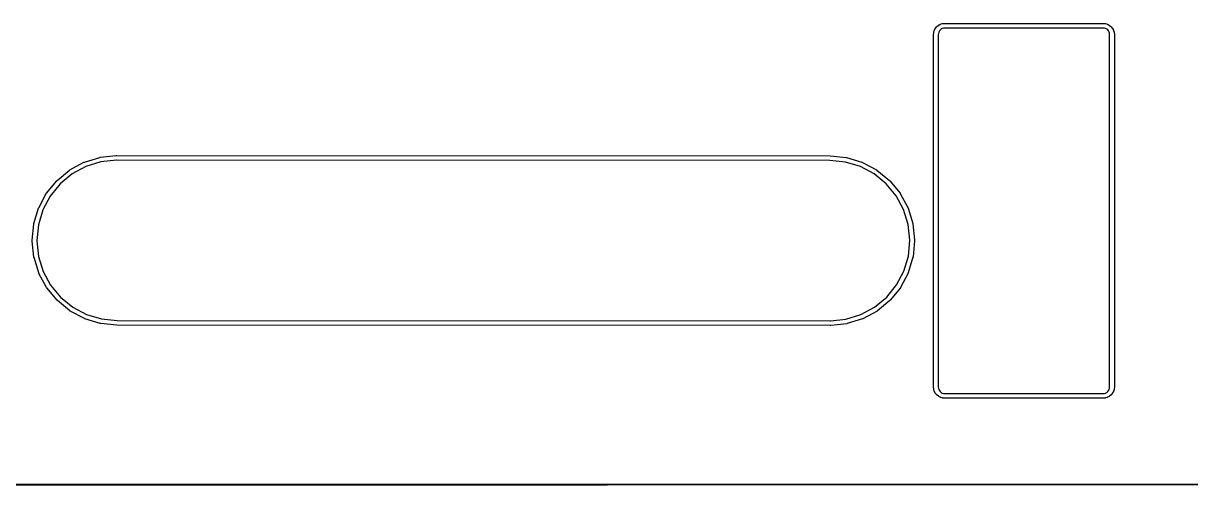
# Model space of a CAD drawing. Extents: x -16 to 302, y -161 to -39.
# Drawn here: x 124.96 to 174.62, y -160.55 to -140.84 of the extents above; entities that cross this region are included whole.
import ezdxf

# ---------------------------------------------------------------- set-up
doc = ezdxf.new("R2010")
doc.units = 0
doc.layers.add('BLACK', color=7, linetype='CONTINUOUS')

msp = doc.modelspace()

# ---------------------------------------------------------------- linework, layer by layer
at = {"layer": 'BLACK', "linetype": 'CONTINUOUS'}
for p, q in [((163.765, -141.052), (163.812, -140.994)), ((163.812, -140.994), (163.813, -140.993)), ((163.812, -140.994), (163.812, -140.994)), ((163.812, -140.994), (163.812, -140.994)), ((163.813, -140.993), (163.82, -140.987)), ((163.82, -140.987), (163.826, -140.98)), ((163.826, -140.98), (163.883, -140.933)), ((163.883, -140.933), (163.884, -140.932)), ((163.883, -140.933), (163.883, -140.933)), ((163.883, -140.933), (163.883, -140.933)), ((163.884, -140.932), (163.892, -140.927)), ((163.892, -140.927), (163.9, -140.922)), ((163.9, -140.922), (163.965, -140.886)), ((163.965, -140.886), (163.965, -140.886)), ((163.965, -140.886), (163.965, -140.886)), ((163.965, -140.886), (163.966, -140.886)), ((163.966, -140.886), (163.975, -140.882)), ((163.975, -140.882), (163.983, -140.879)), ((163.983, -140.879), (164.054, -140.857)), ((164.054, -140.857), (164.055, -140.856)), ((164.055, -140.856), (164.064, -140.855)), ((164.064, -140.855), (164.073, -140.853)), ((164.073, -140.853), (164.147, -140.845)), ((164.147, -140.845), (164.148, -140.845)), ((164.148, -140.845), (164.151, -140.845)), ((164.151, -140.845), (164.155, -140.845)), ((164.155, -140.845), (170.896, -140.845)), ((170.896, -140.845), (170.901, -140.845)), ((170.901, -140.845), (170.901, -140.845)), ((170.901, -140.845), (170.975, -140.852)), ((170.975, -140.852), (170.975, -140.852)), ((170.975, -140.852), (170.976, -140.852)), ((170.976, -140.852), (170.985, -140.854)), ((170.985, -140.854), (170.994, -140.856)), ((170.994, -140.856), (171.065, -140.878)), ((171.065, -140.878), (171.065, -140.878)), ((171.065, -140.878), (171.067, -140.878)), ((171.067, -140.878), (171.075, -140.882)), ((171.075, -140.882), (171.083, -140.885)), ((171.083, -140.885), (171.149, -140.92)), ((171.149, -140.92), (171.149, -140.92)), ((171.149, -140.92), (171.149, -140.92)), ((171.149, -140.92), (171.15, -140.921)), ((171.15, -140.921), (171.158, -140.926)), ((171.158, -140.926), (171.165, -140.931)), ((171.165, -140.931), (171.223, -140.978)), ((171.223, -140.978), (171.223, -140.978)), ((171.223, -140.978), (171.223, -140.978)), ((171.223, -140.978), (171.224, -140.979)), ((171.224, -140.979), (171.23, -140.985)), ((171.23, -140.985), (171.237, -140.992)), ((171.237, -140.992), (171.284, -141.049)), ((163.679, -141.321), (163.68, -141.316)), ((163.679, -156.317), (163.679, -141.321)), ((163.68, -141.316), (163.687, -141.242)), ((163.68, -141.316), (163.68, -141.316)), ((163.687, -141.24), (163.689, -141.232)), ((163.687, -141.242), (163.687, -141.24)), ((163.689, -141.232), (163.691, -141.223)), ((163.691, -141.223), (163.712, -141.152)), ((163.712, -141.152), (163.713, -141.15)), ((163.713, -141.15), (163.716, -141.142)), ((163.716, -141.142), (163.72, -141.133)), ((163.72, -141.133), (163.755, -141.068)), ((163.755, -141.067), (163.76, -141.059)), ((163.755, -141.068), (163.755, -141.067)), ((163.755, -141.068), (163.755, -141.068)), ((163.755, -141.068), (163.755, -141.068)), ((163.76, -141.059), (163.765, -141.052)), ((163.885, -141.271), (163.879, -141.33)), ((163.879, -141.33), (163.879, -156.309)), ((163.901, -141.219), (163.885, -141.271)), ((163.927, -141.17), (163.901, -141.219)), ((163.961, -141.128), (163.927, -141.17)), ((164.003, -141.093), (163.961, -141.128)), ((164.051, -141.067), (164.003, -141.093)), ((164.104, -141.051), (164.051, -141.067)), ((164.163, -141.045), (164.104, -141.051)), ((170.886, -141.045), (164.163, -141.045)), ((170.946, -141.05), (170.886, -141.045)), ((170.998, -141.066), (170.946, -141.05)), ((171.046, -141.092), (170.998, -141.066)), ((171.089, -141.127), (171.046, -141.092)), ((171.124, -141.169), (171.089, -141.127)), ((171.15, -141.217), (171.124, -141.169)), ((171.166, -141.269), (171.15, -141.217)), ((171.172, -141.328), (171.166, -141.269)), ((171.172, -156.307), (171.172, -141.328)), ((171.284, -141.049), (171.284, -141.049)), ((171.284, -141.049), (171.284, -141.049)), ((171.284, -141.049), (171.285, -141.05)), ((171.285, -141.05), (171.29, -141.057)), ((171.29, -141.057), (171.295, -141.065)), ((171.295, -141.065), (171.33, -141.13)), ((171.33, -141.13), (171.331, -141.132)), ((171.331, -141.132), (171.334, -141.14)), ((171.334, -141.14), (171.338, -141.148)), ((171.338, -141.148), (171.36, -141.219)), ((171.36, -141.219), (171.36, -141.221)), ((171.36, -141.221), (171.362, -141.23)), ((171.362, -141.23), (171.364, -141.239)), ((171.364, -141.239), (171.372, -141.312)), ((171.372, -141.312), (171.372, -141.314)), ((171.372, -141.314), (171.372, -141.316)), ((171.372, -141.316), (171.372, -141.321)), ((171.372, -141.321), (171.372, -156.317)), ((128.228, -146.543), (128.908, -146.471)), ((128.908, -146.471), (128.91, -146.471)), ((128.91, -146.471), (128.914, -146.471)), ((128.914, -146.471), (128.918, -146.471)), ((128.918, -146.471), (128.938, -146.471)), ((128.938, -146.471), (128.938, -146.471)), ((128.938, -146.471), (159.276, -146.483)), ((159.276, -146.483), (159.28, -146.484)), ((159.28, -146.484), (159.28, -146.484)), ((159.28, -146.484), (159.961, -146.551)), ((126.935, -147.082), (127.537, -146.757)), ((127.624, -146.937), (127.039, -147.253)), ((127.537, -146.757), (127.538, -146.756)), ((127.538, -146.756), (127.547, -146.753)), ((127.547, -146.753), (127.555, -146.749)), ((127.555, -146.749), (128.209, -146.547)), ((128.258, -146.741), (127.624, -146.937)), ((128.209, -146.547), (128.21, -146.546)), ((128.209, -146.547), (128.209, -146.547)), ((128.21, -146.546), (128.219, -146.545)), ((128.219, -146.545), (128.228, -146.543)), ((128.924, -146.671), (128.258, -146.741)), ((128.943, -146.671), (128.924, -146.671)), ((159.266, -146.683), (128.943, -146.671)), ((159.932, -146.749), (159.266, -146.683)), ((160.568, -146.941), (159.932, -146.749)), ((159.961, -146.551), (159.961, -146.551)), ((159.961, -146.551), (159.963, -146.551)), ((159.963, -146.551), (159.972, -146.553)), ((159.972, -146.553), (159.98, -146.554)), ((159.98, -146.554), (160.635, -146.752)), ((161.155, -147.253), (160.568, -146.941)), ((160.635, -146.752), (160.635, -146.752)), ((160.635, -146.752), (160.637, -146.753)), ((160.637, -146.753), (160.645, -146.756)), ((160.645, -146.756), (160.653, -146.76)), ((160.653, -146.76), (161.257, -147.081)), ((126.392, -147.529), (126.919, -147.093)), ((127.039, -147.253), (126.527, -147.677)), ((126.919, -147.093), (126.92, -147.092)), ((126.92, -147.092), (126.928, -147.087)), ((126.928, -147.087), (126.935, -147.082)), ((161.67, -147.673), (161.155, -147.253)), ((161.257, -147.081), (161.257, -147.081)), ((161.257, -147.081), (161.257, -147.081)), ((161.257, -147.081), (161.259, -147.081)), ((161.259, -147.081), (161.266, -147.087)), ((161.266, -147.087), (161.274, -147.092)), ((161.274, -147.092), (161.804, -147.524)), ((125.946, -148.073), (126.378, -147.543)), ((126.527, -147.677), (126.107, -148.192)), ((126.378, -147.543), (126.379, -147.542)), ((126.378, -147.543), (126.378, -147.543)), ((126.378, -147.543), (126.378, -147.543)), ((126.379, -147.542), (126.386, -147.535)), ((126.386, -147.535), (126.392, -147.529)), ((162.093, -148.185), (161.67, -147.673)), ((161.804, -147.524), (161.804, -147.524)), ((161.804, -147.524), (161.804, -147.524)), ((161.804, -147.524), (161.805, -147.525)), ((161.805, -147.525), (161.811, -147.531)), ((161.811, -147.531), (161.818, -147.538)), ((161.818, -147.538), (162.254, -148.065)), ((125.614, -148.693), (125.935, -148.089)), ((126.107, -148.192), (125.795, -148.778)), ((125.935, -148.089), (125.936, -148.088)), ((125.935, -148.089), (125.935, -148.089)), ((125.935, -148.089), (125.935, -148.089)), ((125.936, -148.088), (125.941, -148.08)), ((125.941, -148.08), (125.946, -148.073)), ((162.409, -148.769), (162.093, -148.185)), ((162.254, -148.065), (162.255, -148.066)), ((162.255, -148.066), (162.26, -148.073)), ((162.26, -148.073), (162.265, -148.081)), ((162.265, -148.081), (162.59, -148.683)), ((125.409, -149.366), (125.607, -148.711)), ((125.795, -148.778), (125.603, -149.415)), ((125.607, -148.71), (125.611, -148.702)), ((125.607, -148.711), (125.607, -148.71)), ((125.611, -148.702), (125.614, -148.693)), ((162.606, -149.404), (162.409, -148.769)), ((162.59, -148.683), (162.591, -148.684)), ((162.591, -148.684), (162.594, -148.692)), ((162.594, -148.692), (162.598, -148.701)), ((162.598, -148.701), (162.8, -149.354)), ((125.338, -150.066), (125.405, -149.385)), ((125.405, -149.384), (125.407, -149.375)), ((125.405, -149.385), (125.405, -149.384)), ((125.407, -149.375), (125.409, -149.366)), ((125.603, -149.415), (125.538, -150.081)), ((162.676, -150.07), (162.606, -149.404)), ((162.8, -149.354), (162.8, -149.356)), ((162.8, -149.356), (162.802, -149.364)), ((162.802, -149.364), (162.804, -149.373)), ((162.804, -149.373), (162.875, -150.054)), ((125.338, -150.071), (125.338, -150.066)), ((125.338, -150.075), (125.338, -150.071)), ((125.338, -150.076), (125.338, -150.075)), ((125.338, -150.101), (125.338, -150.076)), ((125.338, -150.105), (125.338, -150.101)), ((125.338, -150.109), (125.338, -150.105)), ((125.339, -150.111), (125.338, -150.109)), ((125.41, -150.791), (125.339, -150.111)), ((125.538, -150.081), (125.538, -150.095)), ((125.538, -150.095), (125.608, -150.761)), ((162.611, -150.75), (162.676, -150.084)), ((162.676, -150.084), (162.676, -150.07)), ((162.875, -150.098), (162.809, -150.779)), ((162.875, -150.054), (162.875, -150.055)), ((162.875, -150.055), (162.875, -150.059)), ((162.875, -150.059), (162.876, -150.064)), ((162.876, -150.09), (162.875, -150.094)), ((162.875, -150.094), (162.875, -150.098)), ((162.876, -150.064), (162.876, -150.088)), ((162.876, -150.088), (162.876, -150.09)), ((125.412, -150.8), (125.41, -150.791)), ((125.414, -150.809), (125.412, -150.8)), ((125.414, -150.81), (125.414, -150.809)), ((125.616, -151.464), (125.414, -150.81)), ((125.608, -150.761), (125.804, -151.395)), ((162.419, -151.386), (162.611, -150.75)), ((162.805, -150.798), (162.607, -151.453)), ((162.807, -150.789), (162.805, -150.798)), ((162.809, -150.781), (162.807, -150.789)), ((162.809, -150.779), (162.809, -150.781)), ((125.804, -151.395), (126.12, -151.98)), ((162.107, -151.973), (162.419, -151.386)), ((162.607, -151.455), (162.603, -151.463)), ((162.607, -151.453), (162.607, -151.455)), ((125.62, -151.472), (125.616, -151.464)), ((125.623, -151.481), (125.62, -151.472)), ((125.624, -151.482), (125.623, -151.481)), ((125.949, -152.084), (125.624, -151.482)), ((162.6, -151.471), (162.279, -152.075)), ((162.603, -151.463), (162.6, -151.471)), ((125.954, -152.091), (125.949, -152.084)), ((125.959, -152.099), (125.954, -152.091)), ((125.96, -152.1), (125.959, -152.099)), ((126.396, -152.627), (125.96, -152.1)), ((125.96, -152.1), (125.96, -152.1)), ((125.96, -152.1), (125.96, -152.1)), ((126.12, -151.98), (126.544, -152.492)), ((161.687, -152.488), (162.107, -151.973)), ((162.268, -152.092), (161.835, -152.622)), ((162.273, -152.084), (162.268, -152.092)), ((162.278, -152.077), (162.273, -152.084)), ((162.279, -152.075), (162.278, -152.077)), ((162.279, -152.075), (162.279, -152.075)), ((162.279, -152.075), (162.279, -152.075)), ((126.403, -152.633), (126.396, -152.627)), ((126.409, -152.64), (126.403, -152.633)), ((126.41, -152.641), (126.409, -152.64)), ((126.94, -153.073), (126.41, -152.641)), ((126.41, -152.641), (126.41, -152.641)), ((126.41, -152.641), (126.41, -152.641)), ((126.544, -152.492), (127.059, -152.912)), ((127.059, -152.912), (127.646, -153.224)), ((160.59, -153.227), (161.175, -152.911)), ((161.175, -152.911), (161.687, -152.488)), ((161.822, -152.636), (161.295, -153.072)), ((161.828, -152.629), (161.822, -152.636)), ((161.834, -152.623), (161.828, -152.629)), ((161.835, -152.622), (161.834, -152.623)), ((161.835, -152.622), (161.835, -152.622)), ((161.835, -152.622), (161.835, -152.622)), ((126.948, -153.078), (126.94, -153.073)), ((126.955, -153.083), (126.948, -153.078)), ((126.956, -153.084), (126.955, -153.083)), ((127.56, -153.405), (126.956, -153.084)), ((126.956, -153.084), (126.956, -153.084)), ((126.956, -153.084), (126.956, -153.084)), ((127.569, -153.408), (127.56, -153.405)), ((127.577, -153.412), (127.569, -153.408)), ((127.578, -153.412), (127.577, -153.412)), ((128.233, -153.61), (127.578, -153.412)), ((127.578, -153.412), (127.578, -153.412)), ((127.646, -153.224), (128.282, -153.416)), ((128.282, -153.416), (128.948, -153.481)), ((159.29, -153.494), (159.955, -153.424)), ((159.955, -153.424), (160.59, -153.227)), ((160.659, -153.415), (160.005, -153.618)), ((160.667, -153.412), (160.659, -153.415)), ((160.675, -153.409), (160.667, -153.412)), ((160.677, -153.408), (160.675, -153.409)), ((161.278, -153.083), (160.677, -153.408)), ((161.286, -153.077), (161.278, -153.083)), ((161.293, -153.072), (161.286, -153.077)), ((161.295, -153.072), (161.293, -153.072)), ((161.295, -153.072), (161.295, -153.072)), ((161.295, -153.072), (161.295, -153.072)), ((128.242, -153.612), (128.233, -153.61)), ((128.251, -153.614), (128.242, -153.612)), ((128.253, -153.614), (128.251, -153.614)), ((128.933, -153.681), (128.253, -153.614)), ((128.253, -153.614), (128.253, -153.614)), ((128.938, -153.681), (128.933, -153.681)), ((128.933, -153.681), (128.933, -153.681)), ((159.276, -153.694), (128.938, -153.681)), ((128.948, -153.481), (159.27, -153.494)), ((159.27, -153.494), (159.29, -153.494)), ((159.296, -153.694), (159.276, -153.694)), ((159.276, -153.694), (159.276, -153.694)), ((159.3, -153.693), (159.296, -153.694)), ((159.304, -153.693), (159.3, -153.693)), ((159.306, -153.693), (159.304, -153.693)), ((159.986, -153.622), (159.306, -153.693)), ((159.995, -153.62), (159.986, -153.622)), ((160.004, -153.618), (159.995, -153.62)), ((160.005, -153.618), (160.004, -153.618)), ((163.68, -156.321), (163.679, -156.317)), ((163.68, -156.323), (163.68, -156.321)), ((163.68, -156.325), (163.68, -156.323)), ((163.688, -156.399), (163.68, -156.325)), ((163.689, -156.408), (163.688, -156.399)), ((163.691, -156.416), (163.689, -156.408)), ((163.691, -156.418), (163.691, -156.416)), ((163.713, -156.489), (163.691, -156.418)), ((163.879, -156.309), (163.885, -156.368)), ((163.885, -156.368), (163.902, -156.42)), ((163.902, -156.42), (163.928, -156.468)), ((171.125, -156.467), (171.151, -156.418)), ((171.151, -156.418), (171.166, -156.366)), ((171.166, -156.366), (171.172, -156.307)), ((171.361, -156.415), (171.339, -156.486)), ((171.362, -156.406), (171.361, -156.415)), ((171.364, -156.397), (171.362, -156.406)), ((171.372, -156.321), (171.364, -156.395)), ((171.364, -156.395), (171.364, -156.397)), ((171.372, -156.317), (171.372, -156.321)), ((171.372, -156.321), (171.372, -156.321)), ((163.717, -156.497), (163.713, -156.489)), ((163.72, -156.506), (163.717, -156.497)), ((163.721, -156.507), (163.72, -156.506)), ((163.756, -156.572), (163.721, -156.507)), ((163.761, -156.58), (163.756, -156.572)), ((163.766, -156.587), (163.761, -156.58)), ((163.767, -156.588), (163.766, -156.587)), ((163.815, -156.646), (163.767, -156.588)), ((163.821, -156.652), (163.815, -156.646)), ((163.827, -156.659), (163.821, -156.652)), ((163.829, -156.659), (163.827, -156.659)), ((163.886, -156.706), (163.829, -156.659)), ((163.829, -156.659), (163.829, -156.659)), ((163.829, -156.659), (163.829, -156.659)), ((163.894, -156.711), (163.886, -156.706)), ((163.901, -156.717), (163.894, -156.711)), ((163.902, -156.717), (163.901, -156.717)), ((163.968, -156.752), (163.902, -156.717)), ((163.902, -156.717), (163.902, -156.717)), ((163.902, -156.717), (163.902, -156.717)), ((163.928, -156.468), (163.963, -156.511)), ((163.963, -156.511), (164.005, -156.545)), ((163.976, -156.756), (163.968, -156.752)), ((163.985, -156.759), (163.976, -156.756)), ((163.986, -156.76), (163.985, -156.759)), ((164.057, -156.781), (163.986, -156.76)), ((163.986, -156.76), (163.986, -156.76)), ((164.005, -156.545), (164.053, -156.571)), ((164.053, -156.571), (164.106, -156.587)), ((164.066, -156.783), (164.057, -156.781)), ((164.075, -156.785), (164.066, -156.783)), ((164.076, -156.785), (164.075, -156.785)), ((164.15, -156.792), (164.076, -156.785)), ((164.106, -156.587), (164.165, -156.593)), ((164.155, -156.793), (164.15, -156.792)), ((164.15, -156.792), (164.15, -156.792)), ((170.896, -156.793), (164.155, -156.793)), ((164.165, -156.593), (170.889, -156.593)), ((170.889, -156.593), (170.948, -156.586)), ((170.901, -156.792), (170.896, -156.793)), ((170.903, -156.792), (170.901, -156.792)), ((170.904, -156.792), (170.903, -156.792)), ((170.978, -156.784), (170.904, -156.792)), ((170.948, -156.586), (171, -156.57)), ((170.987, -156.782), (170.978, -156.784)), ((170.996, -156.781), (170.987, -156.782)), ((170.997, -156.78), (170.996, -156.781)), ((171.068, -156.758), (170.997, -156.78)), ((171, -156.57), (171.048, -156.544)), ((171.048, -156.544), (171.09, -156.509)), ((171.077, -156.755), (171.068, -156.758)), ((171.085, -156.751), (171.077, -156.755)), ((171.086, -156.751), (171.085, -156.751)), ((171.152, -156.715), (171.086, -156.751)), ((171.086, -156.751), (171.086, -156.751)), ((171.086, -156.751), (171.086, -156.751)), ((171.09, -156.509), (171.125, -156.467)), ((171.159, -156.71), (171.152, -156.715)), ((171.167, -156.705), (171.159, -156.71)), ((171.168, -156.705), (171.167, -156.705)), ((171.225, -156.657), (171.168, -156.705)), ((171.232, -156.651), (171.225, -156.657)), ((171.238, -156.644), (171.232, -156.651)), ((171.239, -156.643), (171.238, -156.644)), ((171.286, -156.586), (171.239, -156.643)), ((171.239, -156.643), (171.239, -156.643)), ((171.239, -156.643), (171.239, -156.643)), ((171.291, -156.578), (171.286, -156.586)), ((171.296, -156.571), (171.291, -156.578)), ((171.297, -156.569), (171.296, -156.571)), ((171.332, -156.504), (171.297, -156.569)), ((171.297, -156.569), (171.297, -156.569)), ((171.297, -156.569), (171.297, -156.569)), ((171.335, -156.495), (171.332, -156.504)), ((171.339, -156.487), (171.335, -156.495)), ((171.339, -156.486), (171.339, -156.487)), ((-12.0638, -160.503), (297.815, -160.376)), ((297.816, -160.426), (-12.0662, -160.553))]:
    msp.add_line(p, q, dxfattribs=at)

doc.saveas('drawing.dxf')
